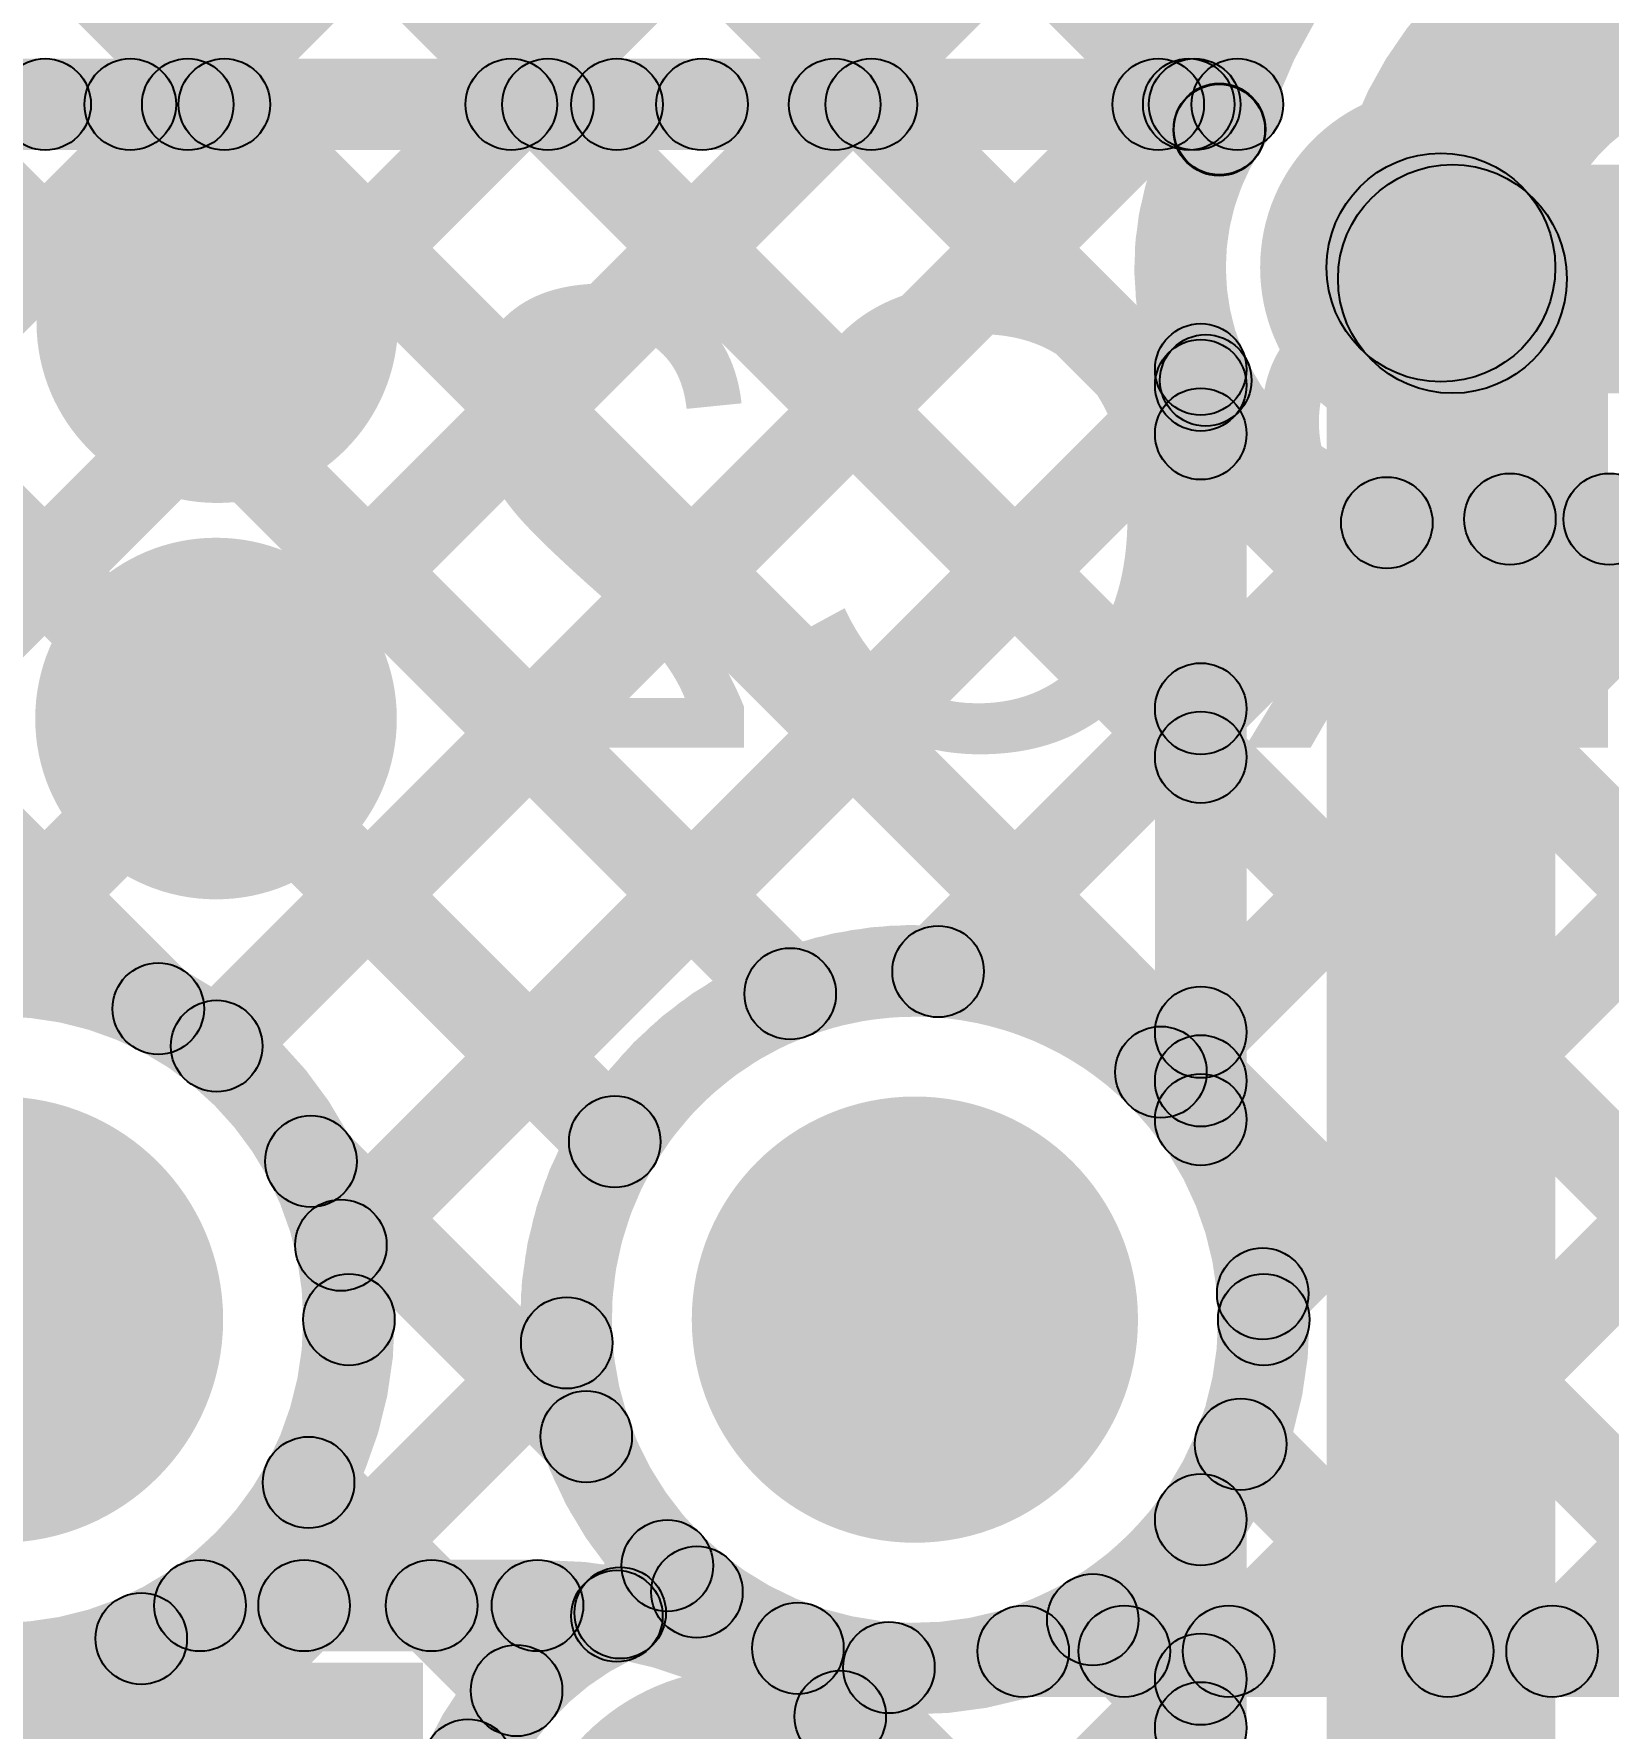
# Model space of a CAD drawing. Header units: millimetres. Extents: x 3.07 to 5.81, y 1.29 to 3.84.
# Drawn here: x 5.161 to 5.2986, y 2.6283 to 2.7764 of the extents above; entities that cross this region are included whole.
import ezdxf

# ---------------------------------------------------------------- set-up
doc = ezdxf.new("R2010")
doc.units = ezdxf.units.MM
doc.header["$MEASUREMENT"] = 0
for name, color, linetype in [('BottomLayer', 5, 'Continuous'), ('BottomOverlay', 54, 'Continuous'), ('BottomSolder', 6, 'Continuous'), ('PadHoleLayer', 156, 'Continuous'), ('TopLayer', 1, 'Continuous'), ('TopPaste', 8, 'Continuous'), ('TopSolder', 216, 'Continuous'), ('ViaHoleLayer', 16, 'Continuous')]:
    doc.layers.add(name, color=color, linetype=linetype)

# ---------------------------------------------------------------- blocks, each defined once
blk = doc.blocks.new('TC2030_IDC_70')
at = {"layer": 'BottomSolder'}
h = blk.add_hatch(color=6, dxfattribs=at)
edge = h.paths.add_edge_path()
edge.add_arc((0.1, 0.04), 0.004, 0, 360)
h = blk.add_hatch(color=6, dxfattribs=at)
edge = h.paths.add_edge_path()
edge.add_arc((0.1, -0.04), 0.004, 0, 360)
at = {"layer": 'PadHoleLayer'}
h = blk.add_hatch(color=156, dxfattribs=at)
edge = h.paths.add_edge_path()
edge.add_arc((0.1, 0.04), 0.01951, 0, 360)
h = blk.add_hatch(color=156, dxfattribs=at)
edge = h.paths.add_edge_path()
edge.add_arc((0.1, -0.04), 0.01951, 0, 360)
at = {"layer": 'TopLayer'}
h = blk.add_hatch(color=1, dxfattribs=at)
edge = h.paths.add_edge_path()
edge.add_arc((0.05, 0.025), 0.01549, 0, 360)
h = blk.add_hatch(color=1, dxfattribs=at)
edge = h.paths.add_edge_path()
edge.add_arc((0.05, -0.025), 0.01549, 0, 360)
at = {"layer": 'TopPaste'}
h = blk.add_hatch(color=8, dxfattribs=at)
edge = h.paths.add_edge_path()
edge.add_arc((0.05, 0.025), 0.01549, 0, 360)
h = blk.add_hatch(color=8, dxfattribs=at)
edge = h.paths.add_edge_path()
edge.add_arc((0.05, -0.025), 0.01549, 0, 360)
at = {"layer": 'TopSolder'}
h = blk.add_hatch(color=216, dxfattribs=at)
edge = h.paths.add_edge_path()
edge.add_arc((0.05, 0.025), 0.01949, 0, 360)
h = blk.add_hatch(color=216, dxfattribs=at)
edge = h.paths.add_edge_path()
edge.add_arc((0.1, 0.04), 0.004, 0, 360)
h = blk.add_hatch(color=216, dxfattribs=at)
edge = h.paths.add_edge_path()
edge.add_arc((0.05, -0.025), 0.01949, 0, 360)
h = blk.add_hatch(color=216, dxfattribs=at)
edge = h.paths.add_edge_path()
edge.add_arc((0.1, -0.04), 0.004, 0, 360)

msp = doc.modelspace()

# ---------------------------------------------------------------- hatches: boundary and pattern name
at = {"layer": 'BottomLayer'}
for points in [[(4.72717, 3.15848), (4.73283, 3.16414), (5.21458, 2.68238), (5.20893, 2.67673)], [(4.72717, 3.1302), (4.73283, 3.13586), (5.17467, 2.69402), (5.16901, 2.68836)], [(4.73283, 2.32301), (4.72717, 2.32866), (5.26334, 2.86483), (5.26899, 2.85917)], [(4.73283, 2.29472), (4.72717, 2.30038), (5.29162, 2.86483), (5.29728, 2.85917)], [(5.05477, 2.85917), (5.06043, 2.86483), (5.22993, 2.69532), (5.22427, 2.68967)], [(5.08305, 2.85917), (5.08871, 2.86483), (5.26583, 2.68771), (5.26017, 2.68205)], [(5.11134, 2.85917), (5.11699, 2.86483), (5.26583, 2.71599), (5.26017, 2.71034)], [(5.13962, 2.85917), (5.14528, 2.86483), (5.26583, 2.74428), (5.26017, 2.73862)], [(5.15793, 2.69154), (5.15227, 2.6972), (5.3199, 2.86483), (5.32556, 2.85917)], [(5.16791, 2.85917), (5.17356, 2.86483), (5.26746, 2.77093), (5.26181, 2.76527)], [(5.17976, 2.68509), (5.17411, 2.69075), (5.26857, 2.78521), (5.27423, 2.77956)], [(5.294, 2.55749), (5.274, 2.55749), (5.274, 2.756), (5.294, 2.756)], [(5.19063, 2.66768), (5.18498, 2.67333), (5.26017, 2.74853), (5.26583, 2.74287)], [(5.267, 2.68149), (5.259, 2.68149), (5.259, 2.74709), (5.267, 2.74709)], [(5.24285, 2.69161), (5.2372, 2.69727), (5.26017, 2.72024), (5.26583, 2.71459)], [(5.26234, 2.68281), (5.25668, 2.68847), (5.26017, 2.69196), (5.26583, 2.6863)], [(5.18236, 2.67501), (5.18802, 2.68067), (5.21209, 2.6566), (5.20643, 2.65094)], [(5.18741, 2.63617), (5.18176, 2.64183), (5.20473, 2.6648), (5.21039, 2.65915)], [(5.18215, 2.64693), (5.18781, 2.65259), (5.19857, 2.64183), (5.19292, 2.63617)], [(5.267, 2.55799), (5.259, 2.55799), (5.259, 2.64651), (5.267, 2.64651)], [(5.21506, 2.63553), (5.2094, 2.64119), (5.21353, 2.64532), (5.21919, 2.63966)], [(5.17549, 2.635), (5.17549, 2.643), (5.205, 2.643), (5.205, 2.635)], [(5.25073, 2.63493), (5.25638, 2.64058), (5.26583, 2.63114), (5.26017, 2.62548)], [(5.22494, 2.63243), (5.2306, 2.63809), (5.26583, 2.60286), (5.26017, 2.5972)], [(5.2343, 2.62648), (5.22864, 2.63214), (5.2329, 2.63641), (5.23856, 2.63075)], [(5.24606, 2.60997), (5.24041, 2.61563), (5.26017, 2.63539), (5.26583, 2.62973)]]:
    msp.add_hatch(color=5, dxfattribs=at).paths.add_polyline_path(points)
h = msp.add_hatch(color=5, dxfattribs=at)
edge = h.paths.add_edge_path()
edge.add_arc((5.26461, 2.76802), 0.004, 0, 360)
h = msp.add_hatch(color=5, dxfattribs=at)
edge = h.paths.add_edge_path()
edge.add_arc((5.26461, 2.76802), 0.004, 0, 360)
h = msp.add_hatch(color=5, dxfattribs=at)
edge = h.paths.add_edge_path()
edge.add_arc((5.26463, 2.7681), 0.004, 0, 360)
h = msp.add_hatch(color=5, dxfattribs=at)
edge = h.paths.add_edge_path()
edge.add_arc((5.284, 2.756), 0.01181, 0, 360)
h = msp.add_hatch(color=5, dxfattribs=at)
edge = h.paths.add_edge_path()
edge.add_arc((5.284, 2.756), 0.01, 0, 360)
h = msp.add_hatch(color=5, dxfattribs=at)
edge = h.paths.add_edge_path()
edge.add_arc((5.284, 2.756), 0.01, 0, 360)
h = msp.add_hatch(color=5, dxfattribs=at)
edge = h.paths.add_edge_path()
edge.add_arc((5.177, 2.75122), 0.01181, 0, 360)
h = msp.add_hatch(color=5, dxfattribs=at)
edge = h.paths.add_edge_path()
edge.add_arc((5.263, 2.74709), 0.004, 0, 360)
h = msp.add_hatch(color=5, dxfattribs=at)
edge = h.paths.add_edge_path()
edge.add_arc((5.263, 2.74709), 0.004, 0, 360)
h = msp.add_hatch(color=5, dxfattribs=at)
edge = h.paths.add_edge_path()
edge.add_arc((5.263, 2.7457), 0.004, 0, 360)
h = msp.add_hatch(color=5, dxfattribs=at)
edge = h.paths.add_edge_path()
edge.add_arc((5.263, 2.74145), 0.004, 0, 360)
h = msp.add_hatch(color=5, dxfattribs=at)
edge = h.paths.add_edge_path()
edge.add_arc((5.17689, 2.71656), 0.01181, 0, 360)
h = msp.add_hatch(color=5, dxfattribs=at)
edge = h.paths.add_edge_path()
edge.add_arc((5.263, 2.71741), 0.004, 0, 360)
h = msp.add_hatch(color=5, dxfattribs=at)
edge = h.paths.add_edge_path()
edge.add_arc((5.263, 2.71317), 0.004, 0, 360)
h = msp.add_hatch(color=5, dxfattribs=at)
edge = h.paths.add_edge_path()
edge.add_arc((5.24003, 2.69444), 0.004, 0, 360)
h = msp.add_hatch(color=5, dxfattribs=at)
edge = h.paths.add_edge_path()
edge.add_arc((5.2271, 2.69249), 0.004, 0, 360)
h = msp.add_hatch(color=5, dxfattribs=at)
edge = h.paths.add_edge_path()
edge.add_arc((5.17184, 2.69119), 0.004, 0, 360)
h = msp.add_hatch(color=5, dxfattribs=at)
edge = h.paths.add_edge_path()
edge.add_arc((5.17694, 2.68792), 0.004, 0, 360)
h = msp.add_hatch(color=5, dxfattribs=at)
edge = h.paths.add_edge_path()
edge.add_arc((5.263, 2.68913), 0.004, 0, 360)
h = msp.add_hatch(color=5, dxfattribs=at)
edge = h.paths.add_edge_path()
edge.add_arc((5.25951, 2.68564), 0.004, 0, 360)
h = msp.add_hatch(color=5, dxfattribs=at)
edge = h.paths.add_edge_path()
edge.add_arc((5.263, 2.68488), 0.004, 0, 360)
h = msp.add_hatch(color=5, dxfattribs=at)
edge = h.paths.add_edge_path()
edge.add_arc((5.263, 2.68149), 0.004, 0, 360)
h = msp.add_hatch(color=5, dxfattribs=at)
edge = h.paths.add_edge_path()
edge.add_arc((5.263, 2.68149), 0.004, 0, 360)
h = msp.add_hatch(color=5, dxfattribs=at)
edge = h.paths.add_edge_path()
edge.add_arc((5.21176, 2.67956), 0.004, 0, 360)
h = msp.add_hatch(color=5, dxfattribs=at)
edge = h.paths.add_edge_path()
edge.add_arc((5.18519, 2.67784), 0.004, 0, 360)
h = msp.add_hatch(color=5, dxfattribs=at)
edge = h.paths.add_edge_path()
edge.add_arc((5.18781, 2.67051), 0.004, 0, 360)
h = msp.add_hatch(color=5, dxfattribs=at)
edge = h.paths.add_edge_path()
edge.add_arc((5.18851, 2.664), 0.004, 0, 360)
h = msp.add_hatch(color=5, dxfattribs=at)
edge = h.paths.add_edge_path()
edge.add_arc((5.18851, 2.664), 0.004, 0, 360)
h = msp.add_hatch(color=5, dxfattribs=at)
edge = h.paths.add_edge_path()
edge.add_arc((5.20756, 2.66197), 0.004, 0, 360)
h = msp.add_hatch(color=5, dxfattribs=at)
edge = h.paths.add_edge_path()
edge.add_arc((5.20926, 2.65377), 0.004, 0, 360)
h = msp.add_hatch(color=5, dxfattribs=at)
edge = h.paths.add_edge_path()
edge.add_arc((5.18498, 2.64976), 0.004, 0, 360)
h = msp.add_hatch(color=5, dxfattribs=at)
edge = h.paths.add_edge_path()
edge.add_arc((5.263, 2.64651), 0.004, 0, 360)
h = msp.add_hatch(color=5, dxfattribs=at)
edge = h.paths.add_edge_path()
edge.add_arc((5.263, 2.64651), 0.004, 0, 360)
h = msp.add_hatch(color=5, dxfattribs=at)
edge = h.paths.add_edge_path()
edge.add_arc((5.21636, 2.64249), 0.004, 0, 360)
h = msp.add_hatch(color=5, dxfattribs=at)
edge = h.paths.add_edge_path()
edge.add_arc((5.17549, 2.639), 0.004, 0, 360)
h = msp.add_hatch(color=5, dxfattribs=at)
edge = h.paths.add_edge_path()
edge.add_arc((5.17549, 2.639), 0.004, 0, 360)
h = msp.add_hatch(color=5, dxfattribs=at)
edge = h.paths.add_edge_path()
edge.add_arc((5.18459, 2.639), 0.004, 0, 360)
h = msp.add_hatch(color=5, dxfattribs=at)
edge = h.paths.add_edge_path()
edge.add_arc((5.19574, 2.639), 0.004, 0, 360)
h = msp.add_hatch(color=5, dxfattribs=at)
edge = h.paths.add_edge_path()
edge.add_arc((5.205, 2.639), 0.004, 0, 360)
h = msp.add_hatch(color=5, dxfattribs=at)
edge = h.paths.add_edge_path()
edge.add_arc((5.205, 2.639), 0.004, 0, 360)
h = msp.add_hatch(color=5, dxfattribs=at)
edge = h.paths.add_edge_path()
edge.add_arc((5.21223, 2.63836), 0.004, 0, 360)
h = msp.add_hatch(color=5, dxfattribs=at)
edge = h.paths.add_edge_path()
edge.add_arc((5.25356, 2.63776), 0.004, 0, 360)
h = msp.add_hatch(color=5, dxfattribs=at)
edge = h.paths.add_edge_path()
edge.add_arc((5.22777, 2.63526), 0.004, 0, 360)
h = msp.add_hatch(color=5, dxfattribs=at)
edge = h.paths.add_edge_path()
edge.add_arc((5.23573, 2.63358), 0.004, 0, 360)
h = msp.add_hatch(color=5, dxfattribs=at)
edge = h.paths.add_edge_path()
edge.add_arc((5.263, 2.63256), 0.004, 0, 360)
h = msp.add_hatch(color=5, dxfattribs=at)
edge = h.paths.add_edge_path()
edge.add_arc((5.23147, 2.62931), 0.004, 0, 360)
h = msp.add_hatch(color=5, dxfattribs=at)
edge = h.paths.add_edge_path()
edge.add_arc((5.263, 2.62831), 0.004, 0, 360)
at = {"layer": 'BottomSolder'}
h = msp.add_hatch(color=6, dxfattribs=at)
edge = h.paths.add_edge_path()
edge.add_arc((5.284, 2.756), 0.01581, 0, 360)
h = msp.add_hatch(color=6, dxfattribs=at)
edge = h.paths.add_edge_path()
edge.add_arc((5.177, 2.75122), 0.01581, 0, 360)
h = msp.add_hatch(color=6, dxfattribs=at)
edge = h.paths.add_edge_path()
edge.add_arc((5.17689, 2.71656), 0.01581, 0, 360)
at = {"layer": 'TopLayer'}
for points in [[(5.11939, 2.76626), (5.11939, 2.77426), (5.16195, 2.77426), (5.16195, 2.76626)], [(5.16195, 2.76626), (5.16195, 2.77426), (5.16939, 2.77426), (5.16939, 2.76626)], [(5.16195, 2.76626), (5.16195, 2.77426), (5.16939, 2.77426), (5.16939, 2.76626)], [(5.16939, 2.76626), (5.16939, 2.77426), (5.21195, 2.77426), (5.21195, 2.76626)], [(5.21195, 2.76626), (5.21195, 2.77426), (5.21939, 2.77426), (5.21939, 2.76626)], [(5.21195, 2.76626), (5.21195, 2.77426), (5.21939, 2.77426), (5.21939, 2.76626)], [(5.21939, 2.76626), (5.21939, 2.77426), (5.26195, 2.77426), (5.26195, 2.76626)], [(5.26195, 2.76626), (5.26195, 2.77426), (5.2662, 2.77426), (5.2662, 2.76626)], [(5.26195, 2.76626), (5.26195, 2.77426), (5.2662, 2.77426), (5.2662, 2.76626)], [(4.98899, 2.57917), (4.98334, 2.58483), (5.1716, 2.77309), (5.17725, 2.76743)], [(5.01728, 2.57917), (5.01162, 2.58483), (5.19988, 2.77309), (5.20554, 2.76743)], [(5.08994, 2.76743), (5.0956, 2.77309), (5.17467, 2.69402), (5.16901, 2.68836)], [(5.11822, 2.76743), (5.12388, 2.77309), (5.21458, 2.68238), (5.20893, 2.67673)], [(5.14651, 2.76743), (5.15217, 2.77309), (5.22993, 2.69532), (5.22427, 2.68967)], [(5.15793, 2.69154), (5.15227, 2.6972), (5.22816, 2.77309), (5.23382, 2.76743)], [(5.17976, 2.68509), (5.17411, 2.69075), (5.25645, 2.77309), (5.2621, 2.76743)], [(5.17479, 2.76743), (5.18045, 2.77309), (5.31571, 2.63783), (5.31005, 2.63217)], [(5.20308, 2.76743), (5.20873, 2.77309), (5.31983, 2.66199), (5.31417, 2.65634)], [(5.23136, 2.76743), (5.23702, 2.77309), (5.32065, 2.68946), (5.31499, 2.6838)], [(5.25965, 2.76743), (5.2653, 2.77309), (5.26748, 2.77091), (5.26182, 2.76525)], [(5.285, 2.745), (5.285, 2.765), (5.351, 2.765), (5.351, 2.745)], [(5.19063, 2.66768), (5.18498, 2.67333), (5.26061, 2.74896), (5.26626, 2.7433)], [(5.29003, 2.73), (5.29003, 2.738), (5.351, 2.738), (5.351, 2.73)], [(5.24285, 2.69161), (5.2372, 2.69727), (5.27644, 2.73651), (5.2821, 2.73086)], [(5.26234, 2.68281), (5.25668, 2.68847), (5.30504, 2.73683), (5.3107, 2.73117)], [(5.27125, 2.66344), (5.26559, 2.6691), (5.33333, 2.73683), (5.33898, 2.73117)], [(5.29591, 2.73117), (5.30156, 2.73683), (5.33706, 2.70133), (5.33141, 2.69567)], [(5.26827, 2.63217), (5.26261, 2.63783), (5.31605, 2.69127), (5.32171, 2.68562)], [(5.18236, 2.67501), (5.18802, 2.68067), (5.21209, 2.6566), (5.20643, 2.65094)], [(5.13518, 2.58394), (5.12953, 2.5896), (5.20473, 2.6648), (5.21039, 2.65915)], [(5.29655, 2.63217), (5.29089, 2.63783), (5.31417, 2.66111), (5.31983, 2.65545)], [(5.26367, 2.65027), (5.26932, 2.65593), (5.28743, 2.63783), (5.28177, 2.63217)], [(5.18215, 2.64693), (5.18781, 2.65259), (5.206, 2.6344), (5.20034, 2.62874)], [(5.21477, 2.63525), (5.20912, 2.6409), (5.21353, 2.64532), (5.21919, 2.63966)], [(5.25073, 2.63493), (5.25638, 2.64058), (5.25914, 2.63783), (5.25348, 2.63217)], [(5.16753, 2.63328), (5.17318, 2.63893), (5.19971, 2.61241), (5.19405, 2.60675)], [(5.24747, 2.631), (5.24747, 2.639), (5.317, 2.639), (5.317, 2.631)], [(4.973, 2.595), (5.195, 2.595), (5.195, 2.634), (4.973, 2.634)]]:
    msp.add_hatch(color=1, dxfattribs=at).paths.add_polyline_path(points)
h = msp.add_hatch(color=1, dxfattribs=at)
edge = h.paths.add_edge_path()
edge.add_arc((5.16195, 2.77026), 0.004, 0, 360)
h = msp.add_hatch(color=1, dxfattribs=at)
edge = h.paths.add_edge_path()
edge.add_arc((5.16195, 2.77026), 0.004, 0, 360)
h = msp.add_hatch(color=1, dxfattribs=at)
edge = h.paths.add_edge_path()
edge.add_arc((5.16195, 2.77026), 0.004, 0, 360)
h = msp.add_hatch(color=1, dxfattribs=at)
edge = h.paths.add_edge_path()
edge.add_arc((5.16939, 2.77026), 0.004, 0, 360)
h = msp.add_hatch(color=1, dxfattribs=at)
edge = h.paths.add_edge_path()
edge.add_arc((5.16939, 2.77026), 0.004, 0, 360)
h = msp.add_hatch(color=1, dxfattribs=at)
edge = h.paths.add_edge_path()
edge.add_arc((5.16939, 2.77026), 0.004, 0, 360)
h = msp.add_hatch(color=1, dxfattribs=at)
edge = h.paths.add_edge_path()
edge.add_arc((5.17442, 2.77026), 0.004, 0, 360)
h = msp.add_hatch(color=1, dxfattribs=at)
edge = h.paths.add_edge_path()
edge.add_arc((5.17762, 2.77026), 0.004, 0, 360)
h = msp.add_hatch(color=1, dxfattribs=at)
edge = h.paths.add_edge_path()
edge.add_arc((5.20271, 2.77026), 0.004, 0, 360)
h = msp.add_hatch(color=1, dxfattribs=at)
edge = h.paths.add_edge_path()
edge.add_arc((5.20591, 2.77026), 0.004, 0, 360)
h = msp.add_hatch(color=1, dxfattribs=at)
edge = h.paths.add_edge_path()
edge.add_arc((5.21195, 2.77026), 0.004, 0, 360)
h = msp.add_hatch(color=1, dxfattribs=at)
edge = h.paths.add_edge_path()
edge.add_arc((5.21195, 2.77026), 0.004, 0, 360)
h = msp.add_hatch(color=1, dxfattribs=at)
edge = h.paths.add_edge_path()
edge.add_arc((5.21195, 2.77026), 0.004, 0, 360)
h = msp.add_hatch(color=1, dxfattribs=at)
edge = h.paths.add_edge_path()
edge.add_arc((5.21939, 2.77026), 0.004, 0, 360)
h = msp.add_hatch(color=1, dxfattribs=at)
edge = h.paths.add_edge_path()
edge.add_arc((5.21939, 2.77026), 0.004, 0, 360)
h = msp.add_hatch(color=1, dxfattribs=at)
edge = h.paths.add_edge_path()
edge.add_arc((5.21939, 2.77026), 0.004, 0, 360)
h = msp.add_hatch(color=1, dxfattribs=at)
edge = h.paths.add_edge_path()
edge.add_arc((5.23099, 2.77026), 0.004, 0, 360)
h = msp.add_hatch(color=1, dxfattribs=at)
edge = h.paths.add_edge_path()
edge.add_arc((5.23419, 2.77026), 0.004, 0, 360)
h = msp.add_hatch(color=1, dxfattribs=at)
edge = h.paths.add_edge_path()
edge.add_arc((5.25928, 2.77026), 0.004, 0, 360)
h = msp.add_hatch(color=1, dxfattribs=at)
edge = h.paths.add_edge_path()
edge.add_arc((5.26195, 2.77026), 0.004, 0, 360)
h = msp.add_hatch(color=1, dxfattribs=at)
edge = h.paths.add_edge_path()
edge.add_arc((5.26195, 2.77026), 0.004, 0, 360)
h = msp.add_hatch(color=1, dxfattribs=at)
edge = h.paths.add_edge_path()
edge.add_arc((5.26195, 2.77026), 0.004, 0, 360)
h = msp.add_hatch(color=1, dxfattribs=at)
edge = h.paths.add_edge_path()
edge.add_arc((5.26247, 2.77026), 0.004, 0, 360)
h = msp.add_hatch(color=1, dxfattribs=at)
edge = h.paths.add_edge_path()
edge.add_arc((5.2662, 2.77026), 0.004, 0, 360)
h = msp.add_hatch(color=1, dxfattribs=at)
edge = h.paths.add_edge_path()
edge.add_arc((5.2662, 2.77026), 0.004, 0, 360)
h = msp.add_hatch(color=1, dxfattribs=at)
edge = h.paths.add_edge_path()
edge.add_arc((5.2662, 2.77026), 0.004, 0, 360)
h = msp.add_hatch(color=1, dxfattribs=at)
edge = h.paths.add_edge_path()
edge.add_arc((5.26465, 2.76808), 0.004, 0, 360)
h = msp.add_hatch(color=1, dxfattribs=at)
edge = h.paths.add_edge_path()
edge.add_arc((5.284, 2.756), 0.01181, 0, 360)
h = msp.add_hatch(color=1, dxfattribs=at)
edge = h.paths.add_edge_path()
edge.add_arc((5.284, 2.756), 0.01, 0, 360)
h = msp.add_hatch(color=1, dxfattribs=at)
edge = h.paths.add_edge_path()
edge.add_arc((5.285, 2.755), 0.01, 0, 360)
h = msp.add_hatch(color=1, dxfattribs=at)
edge = h.paths.add_edge_path()
edge.add_arc((5.285, 2.755), 0.01, 0, 360)
h = msp.add_hatch(color=1, dxfattribs=at)
edge = h.paths.add_edge_path()
edge.add_arc((5.177, 2.75122), 0.01181, 0, 360)
h = msp.add_hatch(color=1, dxfattribs=at)
edge = h.paths.add_edge_path()
edge.add_arc((5.26343, 2.74613), 0.004, 0, 360)
h = msp.add_hatch(color=1, dxfattribs=at)
edge = h.paths.add_edge_path()
edge.add_arc((5.29003, 2.734), 0.004, 0, 360)
h = msp.add_hatch(color=1, dxfattribs=at)
edge = h.paths.add_edge_path()
edge.add_arc((5.29003, 2.734), 0.004, 0, 360)
h = msp.add_hatch(color=1, dxfattribs=at)
edge = h.paths.add_edge_path()
edge.add_arc((5.29873, 2.734), 0.004, 0, 360)
h = msp.add_hatch(color=1, dxfattribs=at)
edge = h.paths.add_edge_path()
edge.add_arc((5.27927, 2.73368), 0.004, 0, 360)
h = msp.add_hatch(color=1, dxfattribs=at)
edge = h.paths.add_edge_path()
edge.add_arc((5.17689, 2.71656), 0.01181, 0, 360)
h = msp.add_hatch(color=1, dxfattribs=at)
edge = h.paths.add_edge_path()
edge.add_arc((5.24003, 2.69444), 0.004, 0, 360)
h = msp.add_hatch(color=1, dxfattribs=at)
edge = h.paths.add_edge_path()
edge.add_arc((5.2271, 2.69249), 0.004, 0, 360)
h = msp.add_hatch(color=1, dxfattribs=at)
edge = h.paths.add_edge_path()
edge.add_arc((5.17184, 2.69119), 0.004, 0, 360)
h = msp.add_hatch(color=1, dxfattribs=at)
edge = h.paths.add_edge_path()
edge.add_arc((5.17694, 2.68792), 0.004, 0, 360)
h = msp.add_hatch(color=1, dxfattribs=at)
edge = h.paths.add_edge_path()
edge.add_arc((5.25951, 2.68564), 0.004, 0, 360)
h = msp.add_hatch(color=1, dxfattribs=at)
edge = h.paths.add_edge_path()
edge.add_arc((5.21176, 2.67956), 0.004, 0, 360)
h = msp.add_hatch(color=1, dxfattribs=at)
edge = h.paths.add_edge_path()
edge.add_arc((5.18519, 2.67784), 0.004, 0, 360)
h = msp.add_hatch(color=1, dxfattribs=at)
edge = h.paths.add_edge_path()
edge.add_arc((5.18781, 2.67051), 0.004, 0, 360)
h = msp.add_hatch(color=1, dxfattribs=at)
edge = h.paths.add_edge_path()
edge.add_arc((5.26842, 2.66627), 0.004, 0, 360)
h = msp.add_hatch(color=1, dxfattribs=at)
edge = h.paths.add_edge_path()
edge.add_arc((5.18851, 2.664), 0.004, 0, 360)
h = msp.add_hatch(color=1, dxfattribs=at)
edge = h.paths.add_edge_path()
edge.add_arc((5.26851, 2.664), 0.004, 0, 360)
h = msp.add_hatch(color=1, dxfattribs=at)
edge = h.paths.add_edge_path()
edge.add_arc((5.26851, 2.664), 0.004, 0, 360)
h = msp.add_hatch(color=1, dxfattribs=at)
edge = h.paths.add_edge_path()
edge.add_arc((5.20756, 2.66197), 0.004, 0, 360)
h = msp.add_hatch(color=1, dxfattribs=at)
edge = h.paths.add_edge_path()
edge.add_arc((5.20926, 2.65377), 0.004, 0, 360)
h = msp.add_hatch(color=1, dxfattribs=at)
edge = h.paths.add_edge_path()
edge.add_arc((5.26649, 2.6531), 0.004, 0, 360)
h = msp.add_hatch(color=1, dxfattribs=at)
edge = h.paths.add_edge_path()
edge.add_arc((5.18498, 2.64976), 0.004, 0, 360)
h = msp.add_hatch(color=1, dxfattribs=at)
edge = h.paths.add_edge_path()
edge.add_arc((5.21636, 2.64249), 0.004, 0, 360)
h = msp.add_hatch(color=1, dxfattribs=at)
edge = h.paths.add_edge_path()
edge.add_arc((5.21894, 2.64018), 0.004, 0, 360)
h = msp.add_hatch(color=1, dxfattribs=at)
edge = h.paths.add_edge_path()
edge.add_arc((5.21894, 2.64018), 0.004, 0, 360)
h = msp.add_hatch(color=1, dxfattribs=at)
edge = h.paths.add_edge_path()
edge.add_arc((5.21194, 2.63808), 0.004, 0, 360)
h = msp.add_hatch(color=1, dxfattribs=at)
edge = h.paths.add_edge_path()
edge.add_arc((5.25356, 2.63776), 0.004, 0, 360)
h = msp.add_hatch(color=1, dxfattribs=at)
edge = h.paths.add_edge_path()
edge.add_arc((5.17035, 2.63611), 0.004, 0, 360)
h = msp.add_hatch(color=1, dxfattribs=at)
edge = h.paths.add_edge_path()
edge.add_arc((5.24747, 2.635), 0.004, 0, 360)
h = msp.add_hatch(color=1, dxfattribs=at)
edge = h.paths.add_edge_path()
edge.add_arc((5.24747, 2.635), 0.004, 0, 360)
h = msp.add_hatch(color=1, dxfattribs=at)
edge = h.paths.add_edge_path()
edge.add_arc((5.25631, 2.635), 0.004, 0, 360)
h = msp.add_hatch(color=1, dxfattribs=at)
edge = h.paths.add_edge_path()
edge.add_arc((5.26544, 2.635), 0.004, 0, 360)
h = msp.add_hatch(color=1, dxfattribs=at)
edge = h.paths.add_edge_path()
edge.add_arc((5.2846, 2.635), 0.004, 0, 360)
h = msp.add_hatch(color=1, dxfattribs=at)
edge = h.paths.add_edge_path()
edge.add_arc((5.29372, 2.635), 0.004, 0, 360)
h = msp.add_hatch(color=1, dxfattribs=at)
edge = h.paths.add_edge_path()
edge.add_arc((5.20317, 2.63157), 0.004, 0, 360)
h = msp.add_hatch(color=1, dxfattribs=at)
edge = h.paths.add_edge_path()
edge.add_arc((5.19892, 2.62506), 0.004, 0, 360)
at = {"layer": 'TopSolder'}
h = msp.add_hatch(color=216, dxfattribs=at)
edge = h.paths.add_edge_path()
edge.add_arc((5.284, 2.756), 0.01581, 0, 360)
h = msp.add_hatch(color=216, dxfattribs=at)
edge = h.paths.add_edge_path()
edge.add_arc((5.177, 2.75122), 0.01581, 0, 360)
h = msp.add_hatch(color=216, dxfattribs=at)
edge = h.paths.add_edge_path()
edge.add_arc((5.17689, 2.71656), 0.01581, 0, 360)
at = {"layer": 'ViaHoleLayer'}
h = msp.add_hatch(color=16, dxfattribs=at)
edge = h.paths.add_edge_path()
edge.add_arc((5.284, 2.756), 0.00787, 0, 360)
h = msp.add_hatch(color=16, dxfattribs=at)
edge = h.paths.add_edge_path()
edge.add_arc((5.177, 2.75122), 0.00787, 0, 360)
h = msp.add_hatch(color=16, dxfattribs=at)
edge = h.paths.add_edge_path()
edge.add_arc((5.17689, 2.71656), 0.00787, 0, 360)

# ---------------------------------------------------------------- linework, layer by layer
at = {"layer": 'BottomLayer'}
for points, const_width in [([(5.26461, 2.76802, -0.338147), (5.30863, 2.80163)], 0.008), ([(5.284, 2.756, -0.414214), (5.30863, 2.78063)], 0.02), ([(5.263, 2.74709, -0.24365), (5.26461, 2.76802)], 0.008), ([(5.14051, 2.639, -1.648448), (5.18851, 2.664)], 0.008), ([(5.263, 2.64651, -3.174566), (5.263, 2.68149)], 0.008), ([(5.18851, 2.664, -0.244841), (5.17549, 2.639)], 0.008), ([(5.205, 2.639, -0.414214), (5.246, 2.598)], 0.008)]:
    msp.add_lwpolyline(points, format="xyb", dxfattribs=dict(at, const_width=const_width))
for centre, radius in [((5.26461, 2.76802), 0.004), ((5.26461, 2.76802), 0.004), ((5.26463, 2.7681), 0.004), ((5.284, 2.756), 0.01), ((5.284, 2.756), 0.01), ((5.263, 2.74709), 0.004), ((5.263, 2.74709), 0.004), ((5.263, 2.7457), 0.004), ((5.263, 2.74145), 0.004), ((5.263, 2.71741), 0.004), ((5.263, 2.71317), 0.004), ((5.24003, 2.69444), 0.004), ((5.2271, 2.69249), 0.004), ((5.17184, 2.69119), 0.004), ((5.17694, 2.68792), 0.004), ((5.263, 2.68913), 0.004), ((5.25951, 2.68564), 0.004), ((5.263, 2.68488), 0.004), ((5.263, 2.68149), 0.004), ((5.263, 2.68149), 0.004), ((5.21176, 2.67956), 0.004), ((5.18519, 2.67784), 0.004), ((5.18781, 2.67051), 0.004), ((5.18851, 2.664), 0.004), ((5.18851, 2.664), 0.004), ((5.20756, 2.66197), 0.004), ((5.20926, 2.65377), 0.004), ((5.18498, 2.64976), 0.004), ((5.263, 2.64651), 0.004), ((5.263, 2.64651), 0.004), ((5.21636, 2.64249), 0.004), ((5.17549, 2.639), 0.004), ((5.17549, 2.639), 0.004), ((5.18459, 2.639), 0.004), ((5.19574, 2.639), 0.004), ((5.205, 2.639), 0.004), ((5.205, 2.639), 0.004), ((5.21223, 2.63836), 0.004), ((5.25356, 2.63776), 0.004), ((5.22777, 2.63526), 0.004), ((5.23573, 2.63358), 0.004), ((5.263, 2.63256), 0.004), ((5.23147, 2.62931), 0.004), ((5.263, 2.62831), 0.004)]:
    msp.add_circle(centre, radius, dxfattribs=at)
at = {"layer": 'TopLayer'}
for points, const_width in [([(5.29003, 2.734, -0.726646), (5.2662, 2.77026)], 0.008), ([(5.285, 2.755, -0.414214), (5.284, 2.756)], 0.02), ([(5.21894, 2.64018, -1.590043), (5.26851, 2.664)], 0.008), ([(5.26851, 2.664, -0.324489), (5.24747, 2.635)], 0.008), ([(5.21423, 2.589, -0.780313), (5.21894, 2.64018)], 0.008)]:
    msp.add_lwpolyline(points, format="xyb", dxfattribs=dict(at, const_width=const_width))
at = {"layer": 'TopLayer', "const_width": 0.008}
msp.add_lwpolyline([(5.18851, 2.664, 1), (5.12749, 2.664, 1)], format="xyb", close=True, dxfattribs=at)
at = {"layer": 'TopLayer'}
for centre, radius in [((5.16195, 2.77026), 0.004), ((5.16195, 2.77026), 0.004), ((5.16195, 2.77026), 0.004), ((5.16939, 2.77026), 0.004), ((5.16939, 2.77026), 0.004), ((5.16939, 2.77026), 0.004), ((5.17442, 2.77026), 0.004), ((5.17762, 2.77026), 0.004), ((5.20271, 2.77026), 0.004), ((5.20591, 2.77026), 0.004), ((5.21195, 2.77026), 0.004), ((5.21195, 2.77026), 0.004), ((5.21195, 2.77026), 0.004), ((5.21939, 2.77026), 0.004), ((5.21939, 2.77026), 0.004), ((5.21939, 2.77026), 0.004), ((5.23099, 2.77026), 0.004), ((5.23419, 2.77026), 0.004), ((5.25928, 2.77026), 0.004), ((5.26195, 2.77026), 0.004), ((5.26195, 2.77026), 0.004), ((5.26195, 2.77026), 0.004), ((5.26247, 2.77026), 0.004), ((5.2662, 2.77026), 0.004), ((5.2662, 2.77026), 0.004), ((5.2662, 2.77026), 0.004), ((5.26465, 2.76808), 0.004), ((5.284, 2.756), 0.01), ((5.285, 2.755), 0.01), ((5.285, 2.755), 0.01), ((5.26343, 2.74613), 0.004), ((5.29003, 2.734), 0.004), ((5.29003, 2.734), 0.004), ((5.29873, 2.734), 0.004), ((5.27927, 2.73368), 0.004), ((5.24003, 2.69444), 0.004), ((5.2271, 2.69249), 0.004), ((5.17184, 2.69119), 0.004), ((5.17694, 2.68792), 0.004), ((5.25951, 2.68564), 0.004), ((5.21176, 2.67956), 0.004), ((5.18519, 2.67784), 0.004), ((5.18781, 2.67051), 0.004), ((5.26842, 2.66627), 0.004), ((5.18851, 2.664), 0.004), ((5.26851, 2.664), 0.004), ((5.26851, 2.664), 0.004), ((5.20756, 2.66197), 0.004), ((5.20926, 2.65377), 0.004), ((5.26649, 2.6531), 0.004), ((5.18498, 2.64976), 0.004), ((5.21636, 2.64249), 0.004), ((5.21894, 2.64018), 0.004), ((5.21894, 2.64018), 0.004), ((5.21194, 2.63808), 0.004), ((5.25356, 2.63776), 0.004), ((5.17035, 2.63611), 0.004), ((5.24747, 2.635), 0.004), ((5.24747, 2.635), 0.004), ((5.25631, 2.635), 0.004), ((5.26544, 2.635), 0.004), ((5.2846, 2.635), 0.004), ((5.29372, 2.635), 0.004), ((5.20317, 2.63157), 0.004), ((5.19892, 2.62506), 0.004)]:
    msp.add_circle(centre, radius, dxfattribs=at)

# ---------------------------------------------------------------- block references
at = {"rotation": 90}
msp.add_blockref('TC2030_IDC_70', (5.198, 2.564), dxfattribs=at)

# ---------------------------------------------------------------- texts
at = {"layer": 'BottomOverlay', "text_generation_flag": 2}
msp.add_text('RC2', height=0.04, dxfattribs=at).set_placement((5.303, 2.714))

doc.saveas('drawing.dxf')
